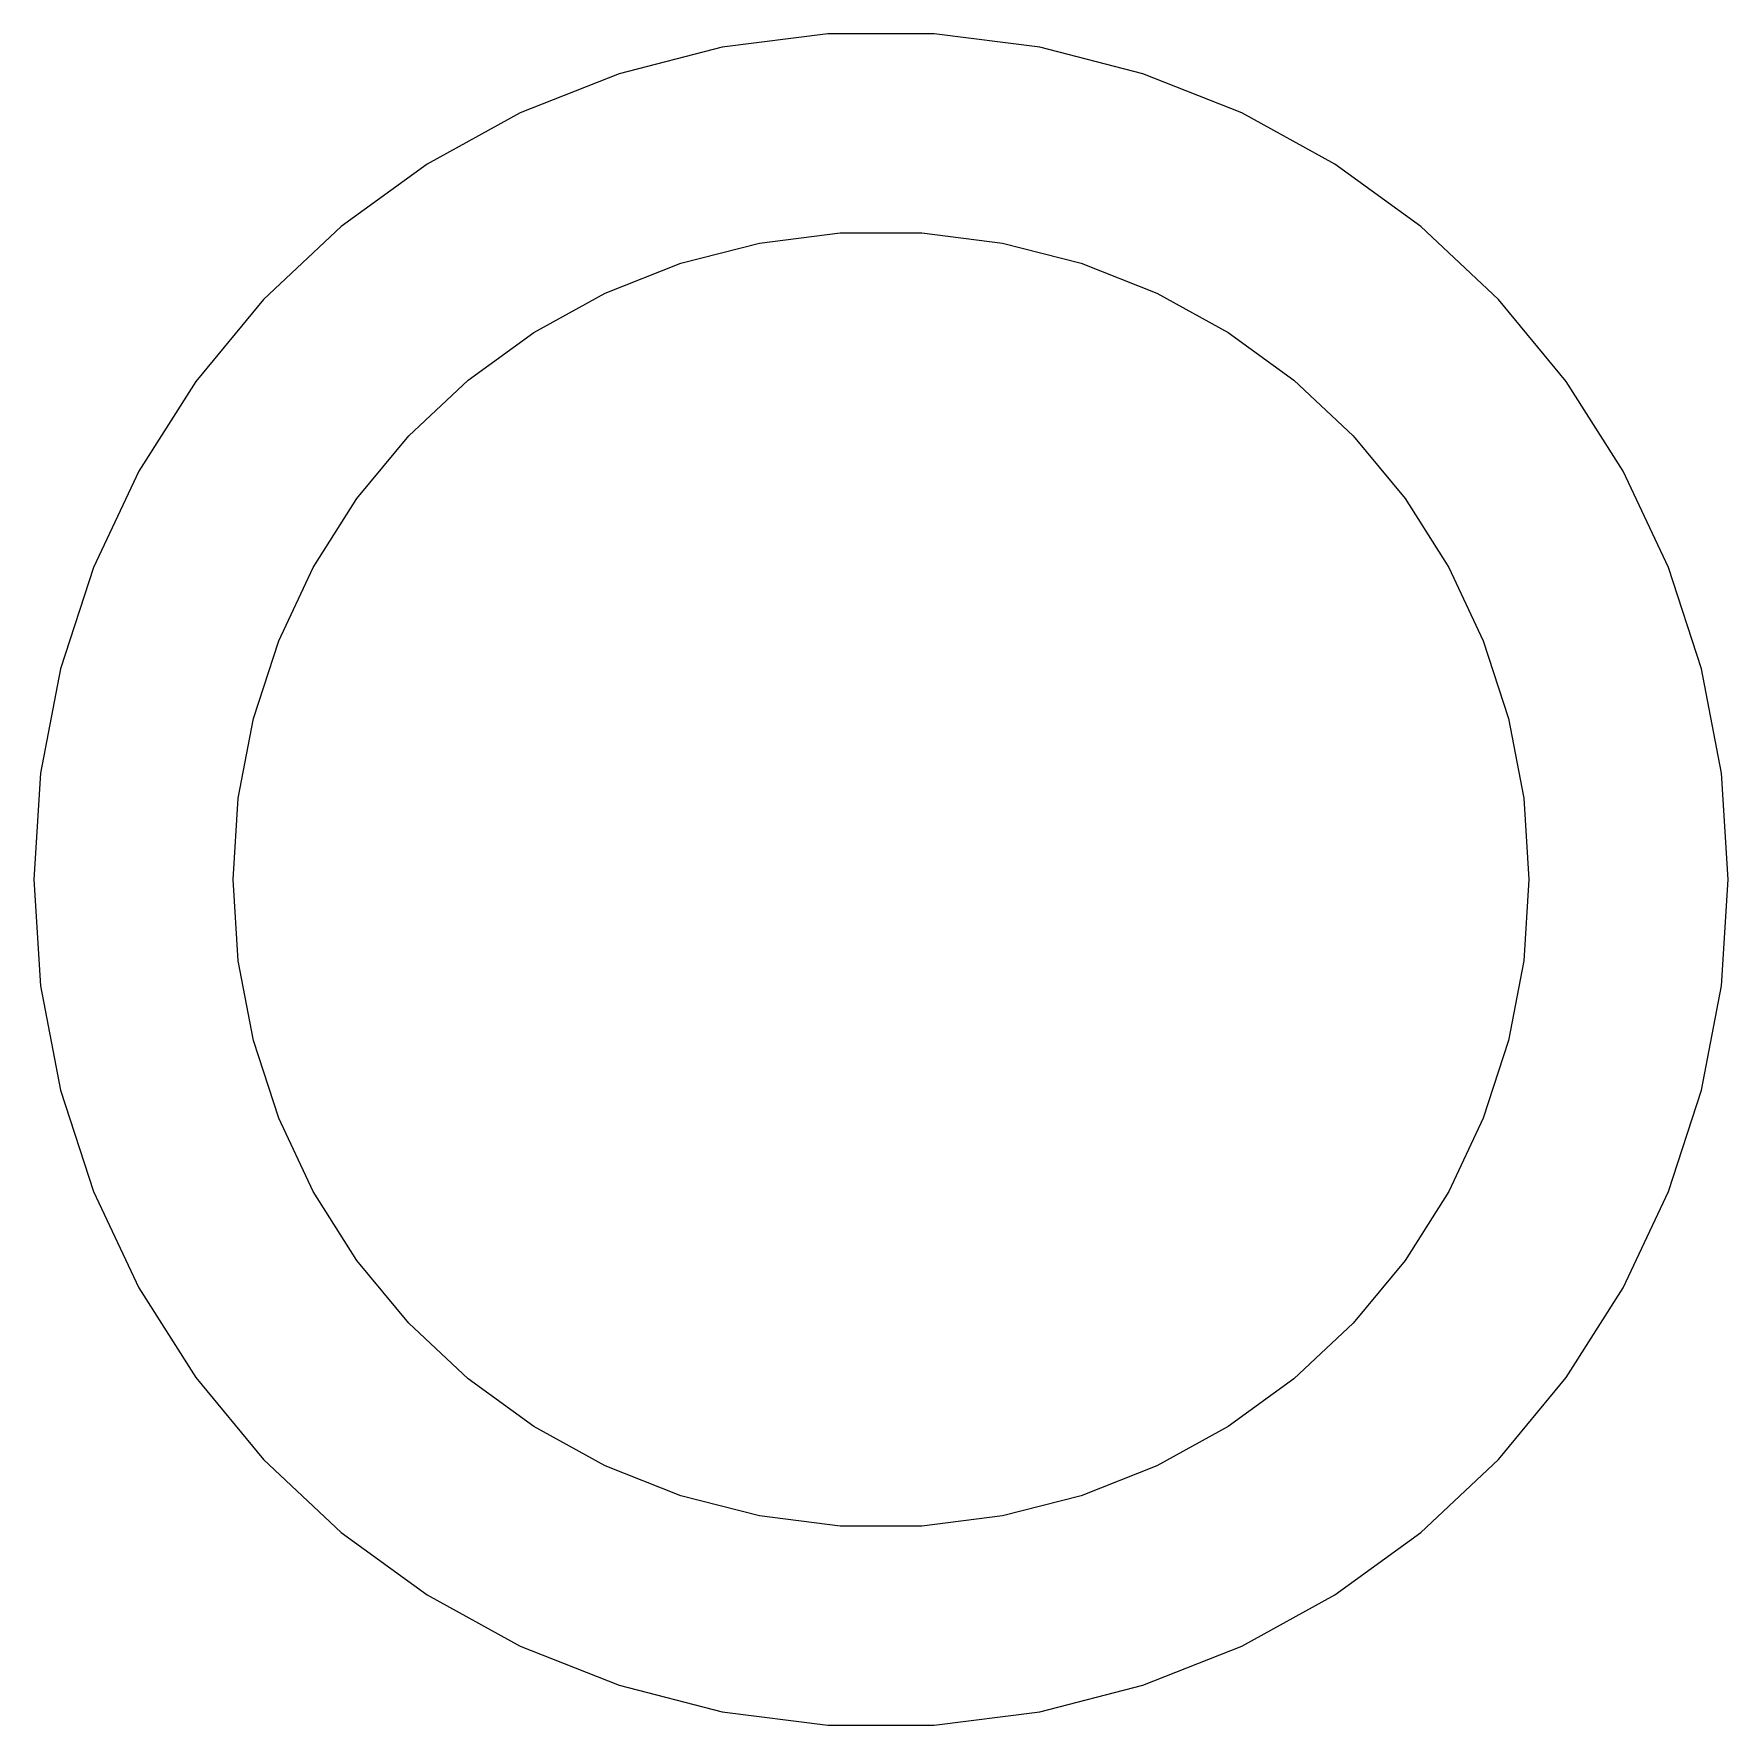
# Model space of a CAD drawing. Header units: metres. Extents: x -42.5 to 42.5, y -42.4 to 42.4.
import ezdxf

# ---------------------------------------------------------------- set-up
doc = ezdxf.new("R2010")
doc.units = ezdxf.units.M

msp = doc.modelspace()

# ---------------------------------------------------------------- linework, layer by layer
for p, q in [((-7.9637, 41.7472), (-13.1332, 40.4199)), ((-2.66859, 42.4161), (-7.9637, 41.7472)), ((2.66859, 42.4161), (-2.66859, 42.4161)), ((7.9637, 41.7472), (2.66859, 42.4161)), ((13.1332, 40.4199), (7.9637, 41.7472)), ((-13.1332, 40.4199), (-18.0956, 38.4551)), ((18.0956, 38.4551), (13.1332, 40.4199)), ((-18.0956, 38.4551), (-22.7726, 35.8839)), ((22.7726, 35.8839), (18.0956, 38.4551)), ((-22.7726, 35.8839), (-27.0905, 32.7468)), ((27.0905, 32.7468), (22.7726, 35.8839)), ((-27.0905, 32.7468), (-30.9812, 29.0932)), ((-6.08989, 31.9243), (-2.04068, 32.4359)), ((-2.04068, 32.4359), (2.04068, 32.4359)), ((2.04068, 32.4359), (6.08989, 31.9243)), ((30.9812, 29.0932), (27.0905, 32.7468)), ((-10.043, 30.9093), (-6.08989, 31.9243)), ((6.08989, 31.9243), (10.043, 30.9093)), ((-13.8378, 29.4069), (-10.043, 30.9093)), ((10.043, 30.9093), (13.8378, 29.4069)), ((-30.9812, 29.0932), (-34.3832, 24.9809)), ((-17.4144, 27.4406), (-13.8378, 29.4069)), ((13.8378, 29.4069), (17.4144, 27.4406)), ((34.3832, 24.9809), (30.9812, 29.0932)), ((-20.7163, 25.0417), (-17.4144, 27.4406)), ((17.4144, 27.4406), (20.7163, 25.0417)), ((-34.3832, 24.9809), (-37.243, 20.4745)), ((-23.6915, 22.2478), (-20.7163, 25.0417)), ((20.7163, 25.0417), (23.6915, 22.2478)), ((37.243, 20.4745), (34.3832, 24.9809)), ((-26.293, 19.103), (-23.6915, 22.2478)), ((23.6915, 22.2478), (26.293, 19.103)), ((-37.243, 20.4745), (-39.5155, 15.6453)), ((39.5155, 15.6453), (37.243, 20.4745)), ((-28.48, 15.657), (-26.293, 19.103)), ((26.293, 19.103), (28.48, 15.657)), ((-39.5155, 15.6453), (-41.1648, 10.5693)), ((-30.2177, 11.964), (-28.48, 15.657)), ((28.48, 15.657), (30.2177, 11.964)), ((41.1648, 10.5693), (39.5155, 15.6453)), ((-31.4789, 8.08241), (-30.2177, 11.964)), ((30.2177, 11.964), (31.4789, 8.08241)), ((-41.1648, 10.5693), (-42.1649, 5.32666)), ((42.1649, 5.32666), (41.1648, 10.5693)), ((-32.2437, 4.07332), (-31.4789, 8.08241)), ((31.4789, 8.08241), (32.2437, 4.07332)), ((-42.1649, 5.32666), (-42.5, 0)), ((42.5, 0), (42.1649, 5.32666)), ((-32.5, 0), (-32.2437, 4.07332)), ((32.2437, 4.07332), (32.5, 0)), ((-42.5, 0), (-42.1649, -5.32666)), ((-32.2437, -4.07332), (-32.5, 0)), ((32.5, 0), (32.2437, -4.07332)), ((42.1649, -5.32666), (42.5, 0)), ((-31.4789, -8.08241), (-32.2437, -4.07332)), ((32.2437, -4.07332), (31.4789, -8.08241)), ((-42.1649, -5.32666), (-41.1648, -10.5693)), ((41.1648, -10.5693), (42.1649, -5.32666)), ((-30.2177, -11.964), (-31.4789, -8.08241)), ((31.4789, -8.08241), (30.2177, -11.964)), ((-41.1648, -10.5693), (-39.5155, -15.6453)), ((39.5155, -15.6453), (41.1648, -10.5693)), ((-28.48, -15.657), (-30.2177, -11.964)), ((30.2177, -11.964), (28.48, -15.657)), ((-39.5155, -15.6453), (-37.243, -20.4745)), ((-26.293, -19.103), (-28.48, -15.657)), ((28.48, -15.657), (26.293, -19.103)), ((37.243, -20.4745), (39.5155, -15.6453)), ((-23.6915, -22.2478), (-26.293, -19.103)), ((26.293, -19.103), (23.6915, -22.2478)), ((-37.243, -20.4745), (-34.3832, -24.9809)), ((34.3832, -24.9809), (37.243, -20.4745)), ((-20.7163, -25.0417), (-23.6915, -22.2478)), ((23.6915, -22.2478), (20.7163, -25.0417)), ((-34.3832, -24.9809), (-30.9812, -29.0932)), ((-17.4144, -27.4406), (-20.7163, -25.0417)), ((20.7163, -25.0417), (17.4144, -27.4406)), ((30.9812, -29.0932), (34.3832, -24.9809)), ((-13.8378, -29.4069), (-17.4144, -27.4406)), ((17.4144, -27.4406), (13.8378, -29.4069)), ((-30.9812, -29.0932), (-27.0905, -32.7468)), ((-10.043, -30.9093), (-13.8378, -29.4069)), ((13.8378, -29.4069), (10.043, -30.9093)), ((27.0905, -32.7468), (30.9812, -29.0932)), ((-6.08989, -31.9243), (-10.043, -30.9093)), ((10.043, -30.9093), (6.08989, -31.9243)), ((-2.04068, -32.4359), (-6.08989, -31.9243)), ((6.08989, -31.9243), (2.04068, -32.4359)), ((-27.0905, -32.7468), (-22.7726, -35.8839)), ((2.04068, -32.4359), (-2.04068, -32.4359)), ((22.7726, -35.8839), (27.0905, -32.7468)), ((-22.7726, -35.8839), (-18.0956, -38.4551)), ((18.0956, -38.4551), (22.7726, -35.8839)), ((-18.0956, -38.4551), (-13.1332, -40.4199)), ((13.1332, -40.4199), (18.0956, -38.4551)), ((-13.1332, -40.4199), (-7.9637, -41.7472)), ((7.9637, -41.7472), (13.1332, -40.4199)), ((-7.9637, -41.7472), (-2.66859, -42.4161)), ((-2.66859, -42.4161), (2.66859, -42.4161)), ((2.66859, -42.4161), (7.9637, -41.7472))]:
    msp.add_line(p, q)

doc.saveas('drawing.dxf')
